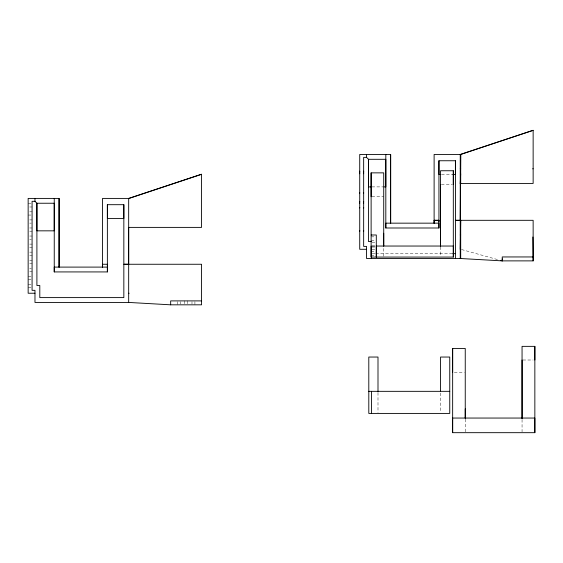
<?xml version="1.0" encoding="UTF-8"?>
<svg xmlns="http://www.w3.org/2000/svg" width="563" height="563" viewBox="0 0 563 563"><rect width="100%" height="100%" fill="white"/><g stroke="black" fill="none" stroke-linecap="round" stroke-linejoin="round"><path stroke-width="0.42" stroke-dasharray="2.81 2.11" d="M383.72 256.228L383.72 246.861M465.249 431.821L465.249 418.049M441.547 174.551L452.814 174.551M441.378 184.404L452.462 184.404M371.946 186.895L383.22 186.895M371.96 196.747L383.72 196.747M28.15 203.757L31.296 203.757M29.719 206.98L32.077 206.98M29.719 211.829L32.077 211.829M28.15 215.052L31.296 215.052M29.719 219.901L32.077 219.901M29.719 223.124L31.296 223.124M29.719 227.973L32.077 227.973M29.719 231.196L32.077 231.196M29.719 236.038L32.077 236.038M371.123 236.84L375.437 236.84M29.719 239.268L31.296 239.268M371.123 240.521L375.437 240.521M371.981 242.357L376.302 242.357M29.719 244.11L32.077 244.11M371.981 245.989L375.437 245.989M371.96 246.038L375.437 246.038M371.981 247.037L375.437 247.037M29.719 247.34L32.077 247.34M371.981 249.719L376.302 249.719M371.123 251.555L375.437 251.555M29.719 252.147L32.077 252.147M372.256 253.66L374.881 253.66M375.753 253.66L452.786 253.66M371.123 255.236L375.437 255.236M29.719 255.377L32.077 255.377M29.719 260.219L32.077 260.219M29.719 263.449L32.077 263.449M29.719 268.312L31.296 268.312M29.719 271.542L32.077 271.542M28.15 276.398L31.296 276.398M28.15 279.628L32.077 279.628M28.15 284.47L31.296 284.47M28.15 287.7L31.296 287.7M522.907 360.003L533.14 360.003M454.334 372.354L464.412 372.354M461.526 249.522L498.086 259.726M522.056 419.548L522.056 431.821M440.526 246.89L440.526 256.228M440.555 393.03L440.555 412.559M377.998 392.594L377.998 412.559M194.918 301.684L194.918 304.822M191.99 301.684L191.99 304.041M187.599 300.895L187.599 304.041M184.671 300.895L184.671 304.822M180.273 301.684L180.273 304.041M177.345 301.684L177.345 304.822"/><path stroke-width="0.84" d="M54.245 271.929L54.245 267.101L107.371 267.101L107.371 271.929L54.245 271.929L54.245 203.236L36.905 203.243L34.976 201.308L32.077 201.308L32.077 290.332L34.976 290.332L34.976 302.43L128.674 302.43L170.666 304.822L201.575 304.822L201.568 264.258L123.839 264.258L123.839 204.693L107.371 204.693L107.371 265.87M54.245 198.408L54.245 230.837L36.905 230.837L36.905 203.243L36.905 285.504L39.804 285.504L39.804 297.602L123.839 297.602L123.839 264.258L128.674 264.258L128.674 227.389L201.568 227.389L201.568 174.263L128.674 198.408L128.674 302.43M59.073 198.408L59.073 267.101L59.073 198.408L28.15 198.408L28.15 293.232L34.976 293.232M440.519 246.038L440.526 170.751L453.314 170.751L453.314 257.08L371.123 257.073L371.123 246.038M371.123 196.747L371.123 172.862L383.72 172.862L383.72 246.01L383.72 233.244M376.302 246.038L376.302 257.08L376.302 234.996L371.123 234.996M385.817 227.994L385.817 223.159L438.943 223.159L438.943 227.994L385.817 227.994L385.817 159.301L368.483 159.301L366.548 157.366L363.656 157.366L363.656 246.397L366.548 246.397L366.548 258.494L460.245 258.494L502.238 260.88L533.147 260.88L533.14 220.316L455.418 220.316L455.418 160.751L438.943 160.751L438.943 221.928M385.817 154.466L385.817 186.895L384.086 186.895M390.645 154.466L390.645 223.159L390.645 154.466L359.722 154.473L359.722 249.289L366.548 249.289M452.652 432.68L452.652 418.049L534.85 418.049L534.85 432.68L452.652 432.68L452.652 348.469L465.249 348.462L465.249 418.21M452.652 372.354L452.652 348.469M453.314 257.073L453.314 246.038L376.161 246.038M453.314 184.404L453.314 170.751M460.696 173.784L460.245 183.447L533.14 183.447L533.14 130.32L460.696 154.466L460.245 220.316L455.418 220.316L455.418 258.494M522.056 418.049L522.056 346.358L534.85 346.358L534.85 432.68M534.85 360.003L534.85 346.358M500.577 260.423L502.238 260.88L502.245 258.952M359.743 230.401L359.743 231.316M363.67 230.401L363.67 231.316M359.722 173.742L359.743 173.362M359.722 203.18L359.743 202.8M363.656 173.742L363.67 173.362M363.656 203.18L363.67 202.8M359.722 193.222L359.743 192.743M359.722 207.937L359.743 207.465M363.656 193.222L363.67 192.743M363.656 207.937L363.67 207.465M201.568 174.263L129.124 198.408L102.536 198.408L102.536 267.101L102.536 264.258L107.371 264.258L107.371 271.929M460.245 183.447L460.696 183.447L460.696 154.466L434.115 154.466L434.115 223.159L434.115 220.316L438.943 220.316L438.943 227.994M533.14 130.32L460.245 154.466L460.245 258.494M460.245 168.801L460.696 168.801M532.689 168.801L533.14 168.801M440.674 174.551L438.943 174.551L438.943 160.751M452.814 174.551L455.418 174.551L455.418 160.751M371.08 186.895L368.483 186.895L368.483 159.301L368.483 241.562L371.383 241.562M434.115 220.316L438.943 220.316M460.245 234.926L460.696 234.926M460.696 249.289L460.245 249.289L460.696 220.316L460.696 258.516M452.786 253.66L455.418 253.66M533.147 256.953L502.238 256.953L502.238 260.88M128.674 293.232L129.124 293.232M201.575 300.895L170.666 300.895L170.666 304.822M368.8 391.334L449.753 391.334M363.656 171.145L363.67 172.447M359.722 171.145L359.743 172.447M363.656 201.406L363.67 201.878M359.722 201.406L359.743 201.878M532.887 237.002L533.147 260.88M522.056 360.003L522.056 418.668M465.249 408.851L465.249 418.049M440.519 184.404L440.526 246.566M440.555 391.334L440.555 357.041L449.753 357.041L449.753 413.411L368.8 413.411L368.8 357.041L377.998 357.041L377.998 391.728M371.559 391.334L371.559 413.411M371.383 256.883L371.383 258.494M371.123 172.862L371.123 257.08M366.548 154.473L366.548 157.366M123.839 204.693L123.839 218.486L107.371 218.486L107.371 204.693M34.976 198.408L34.976 201.308"/></g></svg>
